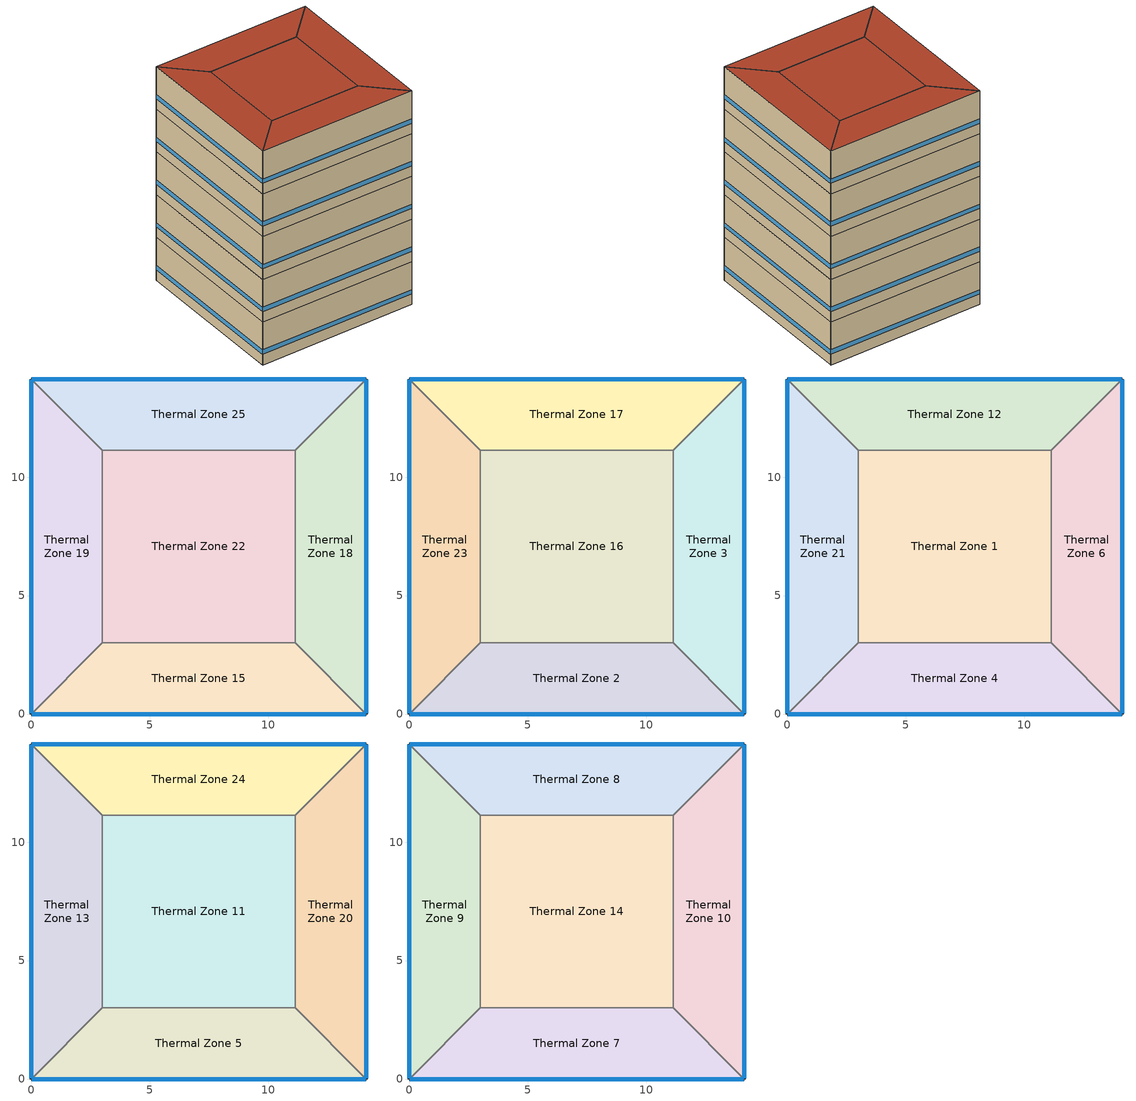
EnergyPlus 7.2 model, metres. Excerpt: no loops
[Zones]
Thermal Zone 15
 floor ground (000_ExtSlabCarpet_4in_ClimateZone 1-8): 14.14,0 0,0 3,3 11.14,3 z0
 wall outside (ASHRAE_189.1-2009_ExtWall_SteelFrame_ClimateZone 4-8): 0,0 14.14,0 z0:4
 wall to Thermal Zone 18 (000_Interior Wall): 14.14,0 11.14,3 z0:4
 wall to Thermal Zone 22 (000_Interior Wall): 11.14,3 3,3 z0:4
 wall to Thermal Zone 19 (000_Interior Wall): 3,3 0,0 z0:4
 window (ASHRAE_189.1-2009_ExtWindow_ClimateZone 4-5): 0.03,0 14.12,0 z1:1.4
Thermal Zone 18
 floor ground (000_ExtSlabCarpet_4in_ClimateZone 1-8): 14.14,14.14 14.14,0 11.14,3 11.14,11.14 z0
 wall outside (ASHRAE_189.1-2009_ExtWall_SteelFrame_ClimateZone 4-8): 14.14,0 14.14,14.14 z0:4
 wall to Thermal Zone 22 (000_Interior Wall): 11.14,11.14 11.14,3 z0:4
 wall to Thermal Zone 25 (000_Interior Wall): 14.14,14.14 11.14,11.14 z0:4
 window (ASHRAE_189.1-2009_ExtWindow_ClimateZone 4-5): 14.14,0.03 14.14,14.12 z1:1.4
Thermal Zone 25
 floor ground (000_ExtSlabCarpet_4in_ClimateZone 1-8): 0,14.14 14.14,14.14 11.14,11.14 3,11.14 z0
 wall outside (ASHRAE_189.1-2009_ExtWall_SteelFrame_ClimateZone 4-8): 14.14,14.14 0,14.14 z0:4
 wall to Thermal Zone 19 (000_Interior Wall): 0,14.14 3,11.14 z0:4
 wall to Thermal Zone 22 (000_Interior Wall): 3,11.14 11.14,11.14 z0:4
 window (ASHRAE_189.1-2009_ExtWindow_ClimateZone 4-5): 14.12,14.14 0.03,14.14 z1:1.4
Thermal Zone 22
 floor ground (000_ExtSlabCarpet_4in_ClimateZone 1-8): 3,3 3,11.14 11.14,11.14 11.14,3 z0
 wall to Thermal Zone 19 (000_Interior Wall): 3,11.14 3,3 z0:4
Thermal Zone 19
 floor ground (000_ExtSlabCarpet_4in_ClimateZone 1-8): 0,0 0,14.14 3,11.14 3,3 z0
 wall outside (ASHRAE_189.1-2009_ExtWall_SteelFrame_ClimateZone 4-8): 0,14.14 0,0 z0:4
 window (ASHRAE_189.1-2009_ExtWindow_ClimateZone 4-5): 0,14.12 0,0.03 z1:1.4
Thermal Zone 17
 floor to Thermal Zone 25 (000_Interior Floor): 0,14.14 14.14,14.14 11.14,11.14 3,11.14 z4
 wall outside (ASHRAE_189.1-2009_ExtWall_SteelFrame_ClimateZone 4-8): 14.14,14.14 0,14.14 z4:8
 wall to Thermal Zone 23 (000_Interior Wall): 0,14.14 3,11.14 z4:8
 wall to Thermal Zone 3 (000_Interior Wall): 11.14,11.14 14.14,14.14 z4:8
 wall to Thermal Zone 16 (000_Interior Wall): 3,11.14 11.14,11.14 z4:8
 window (ASHRAE_189.1-2009_ExtWindow_ClimateZone 4-5): 14.12,14.14 0.03,14.14 z5:5.4
Thermal Zone 3
 floor to Thermal Zone 18 (000_Interior Floor): 14.14,14.14 14.14,0 11.14,3 11.14,11.14 z4
 wall outside (ASHRAE_189.1-2009_ExtWall_SteelFrame_ClimateZone 4-8): 14.14,0 14.14,14.14 z4:8
 wall to Thermal Zone 2 (000_Interior Wall): 11.14,3 14.14,0 z4:8
 wall to Thermal Zone 16 (000_Interior Wall): 11.14,11.14 11.14,3 z4:8
 window (ASHRAE_189.1-2009_ExtWindow_ClimateZone 4-5): 14.14,0.03 14.14,14.12 z5:5.4
Thermal Zone 16
 floor to Thermal Zone 22 (000_Interior Floor): 3,3 3,11.14 11.14,11.14 11.14,3 z4
 wall to Thermal Zone 23 (000_Interior Wall): 3,11.14 3,3 z4:8
 wall to Thermal Zone 2 (000_Interior Wall): 3,3 11.14,3 z4:8
Thermal Zone 23
 floor to Thermal Zone 19 (000_Interior Floor): 0,0 0,14.14 3,11.14 3,3 z4
 wall outside (ASHRAE_189.1-2009_ExtWall_SteelFrame_ClimateZone 4-8): 0,14.14 0,0 z4:8
 wall to Thermal Zone 2 (000_Interior Wall): 0,0 3,3 z4:8
 window (ASHRAE_189.1-2009_ExtWindow_ClimateZone 4-5): 0,14.12 0,0.03 z5:5.4
Thermal Zone 2
 floor to Thermal Zone 15 (000_Interior Floor): 14.14,0 0,0 3,3 11.14,3 z4
 wall outside (ASHRAE_189.1-2009_ExtWall_SteelFrame_ClimateZone 4-8): 0,0 14.14,0 z4:8
 window (ASHRAE_189.1-2009_ExtWindow_ClimateZone 4-5): 0.03,0 14.12,0 z5:5.4
Thermal Zone 1
 floor to Thermal Zone 16 (000_Interior Floor): 3,3 3,11.14 11.14,11.14 11.14,3 z8
 wall to Thermal Zone 12 (000_Interior Wall): 11.14,11.14 3,11.14 z8:12
 wall to Thermal Zone 6 (000_Interior Wall): 11.14,3 11.14,11.14 z8:12
 wall to Thermal Zone 4 (000_Interior Wall): 3,3 11.14,3 z8:12
 wall to Thermal Zone 21 (000_Interior Wall): 3,11.14 3,3 z8:12
Thermal Zone 12
 floor to Thermal Zone 17 (000_Interior Floor): 0,14.14 14.14,14.14 11.14,11.14 3,11.14 z8
 wall outside (ASHRAE_189.1-2009_ExtWall_SteelFrame_ClimateZone 4-8): 14.14,14.14 0,14.14 z8:12
 wall to Thermal Zone 6 (000_Interior Wall): 11.14,11.14 14.14,14.14 z8:12
 wall to Thermal Zone 21 (000_Interior Wall): 0,14.14 3,11.14 z8:12
 window (ASHRAE_189.1-2009_ExtWindow_ClimateZone 4-5): 14.12,14.14 0.03,14.14 z9:9.4
Thermal Zone 21
 floor to Thermal Zone 23 (000_Interior Floor): 0,0 0,14.14 3,11.14 3,3 z8
 wall outside (ASHRAE_189.1-2009_ExtWall_SteelFrame_ClimateZone 4-8): 0,14.14 0,0 z8:12
 wall to Thermal Zone 4 (000_Interior Wall): 0,0 3,3 z8:12
 window (ASHRAE_189.1-2009_ExtWindow_ClimateZone 4-5): 0,14.12 0,0.03 z9:9.4
Thermal Zone 6
 floor to Thermal Zone 3 (000_Interior Floor): 14.14,14.14 14.14,0 11.14,3 11.14,11.14 z8
 wall outside (ASHRAE_189.1-2009_ExtWall_SteelFrame_ClimateZone 4-8): 14.14,0 14.14,14.14 z8:12
 wall to Thermal Zone 4 (000_Interior Wall): 11.14,3 14.14,0 z8:12
 window (ASHRAE_189.1-2009_ExtWindow_ClimateZone 4-5): 14.14,0.03 14.14,14.12 z9:9.4
Thermal Zone 4
 floor to Thermal Zone 2 (000_Interior Floor): 14.14,0 0,0 3,3 11.14,3 z8
 wall outside (ASHRAE_189.1-2009_ExtWall_SteelFrame_ClimateZone 4-8): 0,0 14.14,0 z8:12
 window (ASHRAE_189.1-2009_ExtWindow_ClimateZone 4-5): 0.03,0 14.12,0 z9:9.4
Thermal Zone 24
 floor to Thermal Zone 12 (000_Interior Floor): 0,14.14 14.14,14.14 11.14,11.14 3,11.14 z12
 wall outside (ASHRAE_189.1-2009_ExtWall_SteelFrame_ClimateZone 4-8): 14.14,14.14 0,14.14 z12:16
 wall to Thermal Zone 11 (000_Interior Wall): 3,11.14 11.14,11.14 z12:16
 wall to Thermal Zone 13 (000_Interior Wall): 0,14.14 3,11.14 z12:16
 wall to Thermal Zone 20 (000_Interior Wall): 11.14,11.14 14.14,14.14 z12:16
 window (ASHRAE_189.1-2009_ExtWindow_ClimateZone 4-5): 14.12,14.14 0.03,14.14 z13:13.4
Thermal Zone 11
 floor to Thermal Zone 1 (000_Interior Floor): 3,3 3,11.14 11.14,11.14 11.14,3 z12
 wall to Thermal Zone 5 (000_Interior Wall): 3,3 11.14,3 z12:16
 wall to Thermal Zone 13 (000_Interior Wall): 3,11.14 3,3 z12:16
 wall to Thermal Zone 20 (000_Interior Wall): 11.14,3 11.14,11.14 z12:16
Thermal Zone 5
 floor to Thermal Zone 4 (000_Interior Floor): 14.14,0 0,0 3,3 11.14,3 z12
 wall outside (ASHRAE_189.1-2009_ExtWall_SteelFrame_ClimateZone 4-8): 0,0 14.14,0 z12:16
 wall to Thermal Zone 13 (000_Interior Wall): 3,3 0,0 z12:16
 wall to Thermal Zone 20 (000_Interior Wall): 14.14,0 11.14,3 z12:16
 window (ASHRAE_189.1-2009_ExtWindow_ClimateZone 4-5): 0.03,0 14.12,0 z13:13.4
Thermal Zone 20
 floor to Thermal Zone 6 (000_Interior Floor): 14.14,14.14 14.14,0 11.14,3 11.14,11.14 z12
 wall outside (ASHRAE_189.1-2009_ExtWall_SteelFrame_ClimateZone 4-8): 14.14,0 14.14,14.14 z12:16
 window (ASHRAE_189.1-2009_ExtWindow_ClimateZone 4-5): 14.14,0.03 14.14,14.12 z13:13.4
Thermal Zone 13
 floor to Thermal Zone 21 (000_Interior Floor): 0,0 0,14.14 3,11.14 3,3 z12
 wall outside (ASHRAE_189.1-2009_ExtWall_SteelFrame_ClimateZone 4-8): 0,14.14 0,0 z12:16
 window (ASHRAE_189.1-2009_ExtWindow_ClimateZone 4-5): 0,14.12 0,0.03 z13:13.4
Thermal Zone 14
 floor to Thermal Zone 11 (000_Interior Floor): 3,3 3,11.14 11.14,11.14 11.14,3 z16
 wall to Thermal Zone 10 (000_Interior Wall): 11.14,3 11.14,11.14 z16:20
 wall to Thermal Zone 8 (000_Interior Wall): 11.14,11.14 3,11.14 z16:20
 wall to Thermal Zone 9 (000_Interior Wall): 3,11.14 3,3 z16:20
 wall to Thermal Zone 7 (000_Interior Wall): 3,3 11.14,3 z16:20
 roof outside (ASHRAE_189.1-2009_ExtRoof_IEAD_ClimateZone 2-5): 11.14,3 11.14,11.14 3,11.14 3,3 z20
Thermal Zone 9
 floor to Thermal Zone 13 (000_Interior Floor): 0,0 0,14.14 3,11.14 3,3 z16
 wall outside (ASHRAE_189.1-2009_ExtWall_SteelFrame_ClimateZone 4-8): 0,14.14 0,0 z16:20
 wall to Thermal Zone 7 (000_Interior Wall): 0,0 3,3 z16:20
 wall to Thermal Zone 8 (000_Interior Wall): 3,11.14 0,14.14 z16:20
 window (ASHRAE_189.1-2009_ExtWindow_ClimateZone 4-5): 0,14.12 0,0.03 z17:17.4
 roof outside (ASHRAE_189.1-2009_ExtRoof_IEAD_ClimateZone 2-5): 3,3 3,11.14 0,14.14 0,0 z20
Thermal Zone 8
 floor to Thermal Zone 24 (000_Interior Floor): 0,14.14 14.14,14.14 11.14,11.14 3,11.14 z16
 wall outside (ASHRAE_189.1-2009_ExtWall_SteelFrame_ClimateZone 4-8): 14.14,14.14 0,14.14 z16:20
 wall to Thermal Zone 10 (000_Interior Wall): 11.14,11.14 14.14,14.14 z16:20
 window (ASHRAE_189.1-2009_ExtWindow_ClimateZone 4-5): 14.12,14.14 0.03,14.14 z17:17.4
 roof outside (ASHRAE_189.1-2009_ExtRoof_IEAD_ClimateZone 2-5): 3,11.14 11.14,11.14 14.14,14.14 0,14.14 z20
Thermal Zone 10
 floor to Thermal Zone 20 (000_Interior Floor): 14.14,14.14 14.14,0 11.14,3 11.14,11.14 z16
 wall outside (ASHRAE_189.1-2009_ExtWall_SteelFrame_ClimateZone 4-8): 14.14,0 14.14,14.14 z16:20
 wall to Thermal Zone 7 (000_Interior Wall): 11.14,3 14.14,0 z16:20
 window (ASHRAE_189.1-2009_ExtWindow_ClimateZone 4-5): 14.14,0.03 14.14,14.12 z17:17.4
 roof outside (ASHRAE_189.1-2009_ExtRoof_IEAD_ClimateZone 2-5): 11.14,11.14 11.14,3 14.14,0 14.14,14.14 z20
Thermal Zone 7
 floor to Thermal Zone 5 (000_Interior Floor): 14.14,0 0,0 3,3 11.14,3 z16
 wall outside (ASHRAE_189.1-2009_ExtWall_SteelFrame_ClimateZone 4-8): 0,0 14.14,0 z16:20
 window (ASHRAE_189.1-2009_ExtWindow_ClimateZone 4-5): 0.03,0 14.12,0 z17:17.4
 roof outside (ASHRAE_189.1-2009_ExtRoof_IEAD_ClimateZone 2-5): 11.14,3 3,3 0,0 14.14,0 z20
[Site:Location]
Philadelphia International Ap_PA_USA Design_Conditions: Latitude {deg}=39.87; Longitude {deg}=-75.23; Time Zone {hr}=-5; Elevation {m}=2
[SizingPeriod:DesignDay] Day of Month=21; Dry-Bulb Temperature Range Modifier Type=DefaultMultipliers; Humidity Condition Type=Wetbulb; Barometric Pressure {Pa}=101301; Rain Indicator=No; Snow Indicator=No; Daylight Saving Time Indicator=No
Name | Month | Day Type | Maximum Dry-Bulb Temperature {C} | Daily Dry-Bulb Temperature Range {deltaC} | Wetbulb or DewPoint at Maximum Dry-Bulb {C} | Wind Speed {m/s} | Wind Direction {deg} | Solar Model Indicator | ASHRAE Clear Sky Optical Depth for Beam Irradiance (taub) | ASHRAE Clear Sky Optical Depth for Diffuse Irradiance (taud) | Sky Clearness
Philadelphia International Ap Ann Clg 1% Condns DB=>MWB | 7 | SummerDesignDay | 32.6 | 9.4 | 23.6 | 5 | 240 | ASHRAETau | 0.55 | 1.776
Philadelphia International Ap Ann Clg 1% Condns WB=>MDB | 7 | SummerDesignDay | 30.2 | 9.4 | 25 | 5 | 240 | ASHRAETau | 0.55 | 1.776
Philadelphia International Ap Ann Htg Wind 99.6% Condns WS=>MCDB | 1 | WinterDesignDay | 2.8 | 0 | 2.8 | 12.7 | 290 | ASHRAEClearSky |  |  | 0
Philadelphia International Ap Ann Clg .4% Condns DB=>MWB | 7 | SummerDesignDay | 34 | 9.4 | 24.1 | 5 | 240 | ASHRAETau | 0.55 | 1.776
[Building]
Building 1
[Material] Thermal Absorptance=0.9
Name | Roughness | Thickness {m} | Conductivity {W/m-K} | Density {kg/m3} | Specific Heat {J/kg-K} | Solar Absorptance | Visible Absorptance
000_F16 Acoustic tile | MediumSmooth | 0.0191 | 0.06 | 368 | 590 | 0.7 | 0.7
MAT-CC05 4 HW CONCRETE | Rough | 0.1016 | 1.311 | 2240 | 836.8 | 0.7 | 0.7
Roof Membrane | VeryRough | 0.0095 | 0.16 | 1121.29 | 1460 | 0.7 | 0.7
000_G01a 19mm gypsum board | MediumSmooth | 0.019 | 0.16 | 800 | 1090 | 0.7 | 0.7
Metal Decking | MediumSmooth | 0.0015 | 45.006 | 7680 | 418.4 | 0.7 | 0.3
1/2IN Gypsum | Smooth | 0.0127 | 0.16 | 784.9 | 830 | 0.92 | 0.92
000_M11 100mm lightweight concrete | MediumRough | 0.1016 | 0.53 | 1280 | 840 | 0.7 | 0.7
Roof Insulation [21] | MediumRough | 0.2105 | 0.049 | 265 | 836.8 | 0.7 | 0.7
Wall Insulation [39] | MediumRough | 0.1184 | 0.045 | 265 | 836.8 | 0.7 | 0.7
[Material:AirGap]
Name | Thermal Resistance {m2-K/W}
000_F04 Wall air space resistance | 0.15
000_F05 Ceiling air space resistance | 0.18
[Material:NoMass] Thermal Absorptance=0.9; Solar Absorptance=0.7
Name | Roughness | Thermal Resistance {m2-K/W} | Visible Absorptance
CP02 CARPET PAD | VeryRough | 0.2165 | 0.8
MAT-SHEATH | Rough | 0.3626 | 0.7
[WindowMaterial:Glazing]
Theoretical Glass [207]: Optical Data Type=SpectralAverage; Thickness {m}=0.003; Solar Transmittance at Normal Incidence=0.3311; Front Side Solar Reflectance at Normal Incidence=0.6189; Back Side Solar Reflectance at Normal Incidence=0.6189; Visible Transmittance at Normal Incidence=0.44; Front Side Visible Reflectance at Normal Incidence=0.51; Back Side Visible Reflectance at Normal Incidence=0.51; Infrared Transmittance at Normal Incidence=0; Front Side Infrared Hemispherical Emissivity=0.9; Back Side Infrared Hemispherical Emissivity=0.9; Conductivity {W/m-K}=0.0133; Dirt Correction Factor for Solar and Visible Transmittance=1; Solar Diffusing=No
[Construction]
000_Interior Wall: 000_G01a 19mm gypsum board, 000_F04 Wall air space resistance, 000_G01a 19mm gypsum board
000_Interior Floor: 000_F16 Acoustic tile, 000_F05 Ceiling air space resistance, 000_M11 100mm lightweight concrete
ASHRAE_189.1-2009_ExtWindow_ClimateZone 4-5: Theoretical Glass [207]
ASHRAE_189.1-2009_ExtRoof_IEAD_ClimateZone 2-5: Roof Membrane, Roof Insulation [21], Metal Decking
000_ExtSlabCarpet_4in_ClimateZone 1-8: MAT-CC05 4 HW CONCRETE, CP02 CARPET PAD
ASHRAE_189.1-2009_ExtWall_SteelFrame_ClimateZone 4-8: MAT-SHEATH, Wall Insulation [39], 1/2IN Gypsum
[AvailabilityManager:Scheduled]
Name | Schedule
AvailabilityManager:Scheduled {588e8d95-e76a-43bd-a9f1-48d6c0cd621e} | Schedule:Compact {edc334aa-3d46-4d18-a6ee-5ffe67b2c0b1}
AvailabilityManager:Scheduled {79f8a1bc-7c84-44da-b95b-9ac526b1ce85} | Schedule:Compact {0d1c8bfa-7937-4086-bbcb-632c2bf3893a}
[Zone]
Thermal Zone 14; Thermal Zone 15; Thermal Zone 9; Thermal Zone 1; Thermal Zone 18; Thermal Zone 17; Thermal Zone 24; Thermal Zone 8; Thermal Zone 25; Thermal Zone 3; Thermal Zone 22; Thermal Zone 12; Thermal Zone 11; Thermal Zone 16; Thermal Zone 5; Thermal Zone 20; Thermal Zone 21; Thermal Zone 19; Thermal Zone 23; Thermal Zone 13; Thermal Zone 10; Thermal Zone 2; Thermal Zone 6; Thermal Zone 7; Thermal Zone 4
[Schedule:Compact]
Schedule:Compact {edc334aa-3d46-4d18-a6ee-5ffe67b2c0b1}; Schedule:Compact {0d1c8bfa-7937-4086-bbcb-632c2bf3893a}: Through: 12/31, For: AllDays, Until: 24:00, 1
